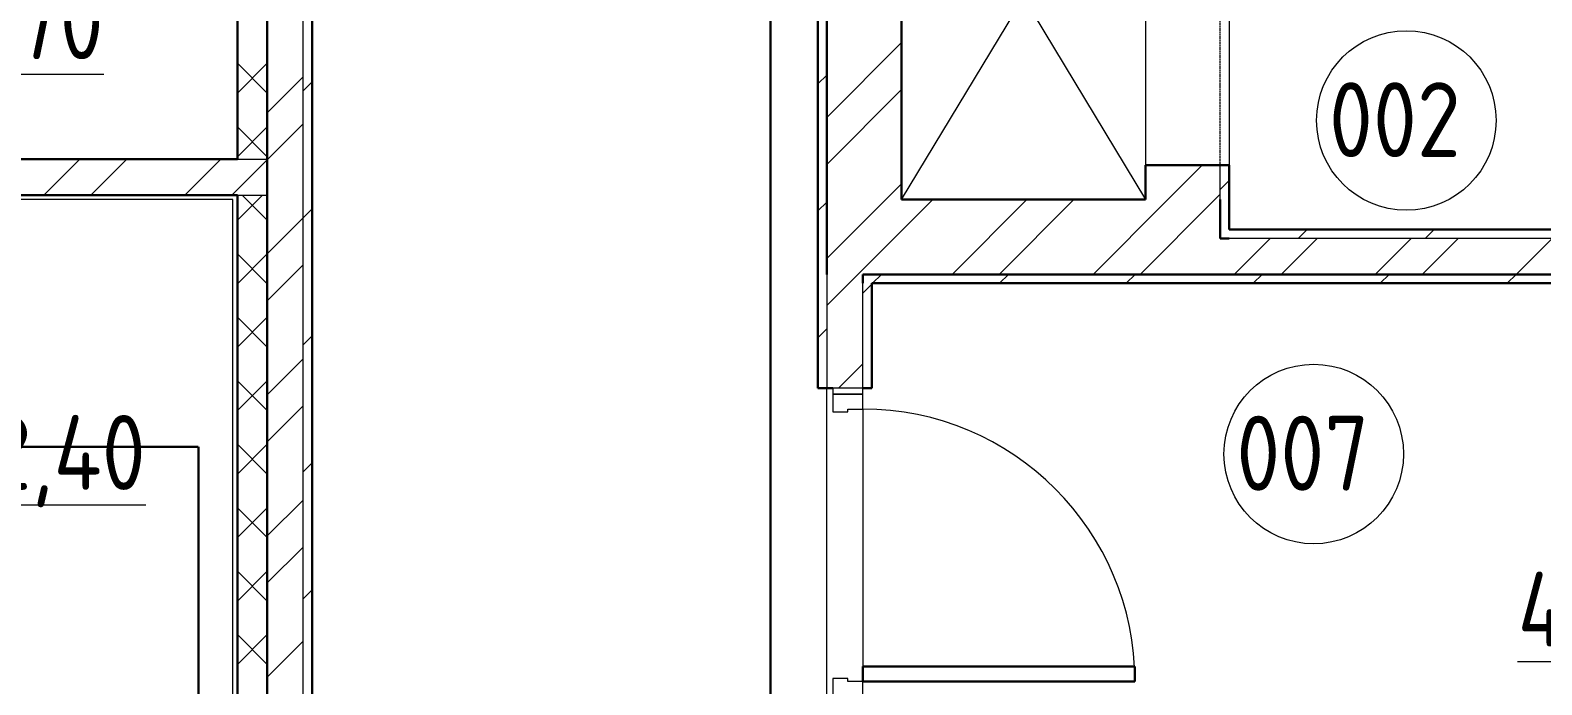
# Model space of a CAD drawing. Header units: millimetres. Extents: x -325553 to 627452, y -28539 to 738858.
# Drawn here: x -185429 to -180377, y 187373 to 189561 of the extents above; entities that cross this region are included whole.
import ezdxf

# ---------------------------------------------------------------- set-up
doc = ezdxf.new("R2010")
doc.units = ezdxf.units.MM
doc.linetypes.add('Сверху', pattern=[3.96875, 2.38125, -1.5875])
doc.linetypes.add('штриховаяX2', pattern=[1.5, 1, -0.5])
for name, color, linetype, lineweight in [('RC-Линии_связи-Адресные', 5, 'Continuous', 30), ('Двери', 252, 'Continuous', 9), ('Линии', 7, 'Continuous', 9), ('Марки помещений', 252, 'Continuous', 20), ('Перекрытие', 252, 'Continuous', 18), ('Стены внутренние', 7, 'Continuous', 18), ('Стены наружные', 7, 'Continuous', 18), ('Стены штриховка', 7, 'Continuous', 9)]:
    doc.layers.add(name, color=color, linetype=linetype, lineweight=lineweight)
doc.layers.add('Узлы', color=7, linetype='Continuous')
doc.styles.add('GOST Common_2', font='', dxfattribs={"width": 0.9, "height": 250})
doc.styles.get('GOST Common_2').set_extended_font_data('GOST type B')

# ---------------------------------------------------------------- blocks, each defined once
blk = doc.blocks.new('подвал')
at = {"layer": 'Двери', "color": 251, "true_color": 0x636466}
for p, q in [((-183387, 18106.9), (-183487, 18106.9)), ((-183487, 18106.9), (-183487, 18086.9)), ((-183487, 18086.9), (-183487, 18026.9)), ((-183387, 18086.9), (-183487, 18086.9)), ((-183487, 18086.9), (-183387, 18086.9)), ((-183387, 18086.9), (-183387, 18106.9)), ((-183387, 18036.9), (-183387, 18086.9)), ((-183437, 18026.9), (-183437, 18036.9)), ((-183437, 18036.9), (-183387, 18036.9)), ((-183487, 18026.9), (-183437, 18026.9)), ((-183437, 17136.9), (-183487, 17136.9)), ((-183487, 17136.9), (-183487, 17076.9)), ((-183437, 17126.9), (-183437, 17136.9)), ((-183387, 17126.9), (-183437, 17126.9)), ((-183387, 17076.9), (-183387, 17126.9))]:
    blk.add_line(p, q, dxfattribs=at)
at = {"layer": 'Двери', "color": 251, "lineweight": 30, "true_color": 0x636466}
for p, q in [((-183387, 17176.9), (-183387, 17126.9)), ((-182477, 17176.9), (-183387, 17176.9)), ((-183387, 17126.9), (-182477, 17126.9)), ((-182477, 17126.9), (-182477, 17176.9))]:
    blk.add_line(p, q, dxfattribs=at)
at = {"layer": 'Двери', "color": 251, "true_color": 0x636466}
blk.add_arc((-183387, 17126.9), 910, 0, 90, dxfattribs=at)
at = {"layer": 'Линии', "color": 251, "lineweight": 18, "ltscale": 100, "true_color": 0x636466}
for p, q in [((-183257, 20086.9), (-182442, 18736.9)), ((-183257, 18736.9), (-182442, 20086.9)), ((-182442, 20086.9), (-182442, 18736.9))]:
    blk.add_line(p, q, dxfattribs=at)
at = {"layer": 'Марки помещений', "color": 251, "true_color": 0x636466}
for centre in [(-181569.9, 19001), (-181879.5, 17886.5)]:
    blk.add_circle(centre, 300, dxfattribs=at)
at = {"layer": 'Перекрытие', "color": 251, "true_color": 0x636466}
blk.add_line((-183387, 18036.9), (-183387, 17176.9), dxfattribs=at)
at = {"layer": 'Стены внутренние', "color": 251, "lineweight": 30, "true_color": 0x636466}
for p, q in [((-185477, 19986.9), (-185477, 18871.9)), ((-185477, 18751.9), (-185477, 15536.9))]:
    blk.add_line(p, q, dxfattribs=at)
at = {"layer": 'Стены внутренние', "color": 251, "linetype": 'Continuous', "lineweight": 9, "true_color": 0x636466}
for p, q in [((-185477, 19092.1), (-185377, 19192.1)), ((-185377, 19092), (-185477, 19192)), ((-185477, 18879.9), (-185377, 18979.9)), ((-185377, 18879.9), (-185477, 18979.9)), ((-185477, 18667.8), (-185392.8, 18751.9)), ((-185377, 18667.8), (-185461.1, 18751.9)), ((-185477, 18455.7), (-185377, 18555.7)), ((-185377, 18455.6), (-185477, 18555.6)), ((-185477, 18243.5), (-185377, 18343.5)), ((-185377, 18243.5), (-185477, 18343.5)), ((-185477, 18031.4), (-185377, 18131.4)), ((-185377, 18031.4), (-185477, 18131.4)), ((-185477, 17819.3), (-185377, 17919.3)), ((-185377, 17819.2), (-185477, 17919.2)), ((-185477, 17607.1), (-185377, 17707.1)), ((-185377, 17607.1), (-185477, 17707.1)), ((-185477, 17395), (-185377, 17495)), ((-185377, 17395), (-185477, 17495)), ((-185477, 17182.9), (-185377, 17282.9)), ((-185377, 17182.9), (-185477, 17282.9))]:
    blk.add_line(p, q, dxfattribs=at)
at = {"layer": 'Стены наружные', "color": 251, "lineweight": 30, "true_color": 0x636466}
for p, q in [((-185227, 15786.9), (-185227, 20491.9)), ((-185377, 20086.9), (-185377, 15636.9)), ((-183507, 20071.9), (-183507, 18486.9)), ((-183257, 18736.9), (-183257, 20071.9)), ((-183537, 20041.9), (-183537, 18106.9)), ((-185477, 18871.9), (-190267, 18871.9)), ((-182442, 18851.9), (-182442, 18736.9)), ((-182162, 18851.9), (-182192, 18851.9)), ((-182162, 18636.9), (-182162, 18851.9)), ((-190267, 18751.9), (-185477, 18751.9)), ((-182442, 18736.9), (-183257, 18736.9)), ((-182192, 18606.9), (-182192, 18736.9)), ((-182162, 18606.9), (-182192, 18606.9)), ((-180392, 18636.9), (-182162, 18636.9)), ((-183387, 18486.9), (-180362, 18486.9)), ((-183387, 18456.9), (-183387, 18486.9)), ((-183357, 18456.9), (-180392, 18456.9)), ((-183357, 18106.9), (-183357, 18456.9)), ((-183537, 18106.9), (-183487, 18106.9)), ((-183387, 18106.9), (-183357, 18106.9))]:
    blk.add_line(p, q, dxfattribs=at)
at = {"layer": 'Стены наружные', "color": 251, "true_color": 0x636466}
for p, q in [((-182162, 19991.9), (-182162, 18851.9)), ((-185492, 18736.9), (-200827, 18736.9)), ((-185492, 15521.9), (-185492, 18736.9)), ((-183507, 17056.9), (-183507, 18106.9))]:
    blk.add_line(p, q, dxfattribs=at)
at = {"layer": 'Стены наружные', "color": 251, "linetype": 'Continuous', "lineweight": 9, "true_color": 0x636466}
for p, q in [((-183507, 19011.3), (-183257, 19261.3)), ((-183537, 19122.9), (-183507, 19152.9)), ((-185377, 19027.1), (-185257, 19147.1)), ((-185257, 19099.9), (-185227, 19129.9)), ((-183507, 18854.1), (-183257, 19104.1)), ((-185377, 18870), (-185257, 18990)), ((-186123.6, 18751.9), (-186003.6, 18871.9)), ((-185966.5, 18751.9), (-185846.5, 18871.9)), ((-185652.2, 18751.9), (-185532.2, 18871.9)), ((-185495, 18751.9), (-185377, 18870)), ((-182366.9, 18736.9), (-182251.9, 18851.9)), ((-182192, 18770.8), (-182162, 18800.8)), ((-183309.9, 18736.9), (-183257, 18789.8)), ((-182209.8, 18736.9), (-182192, 18754.7)), ((-185257, 18675.7), (-185227, 18705.7)), ((-183537, 18698.6), (-183507, 18728.6)), ((-183507, 18539.8), (-183309.9, 18736.9)), ((-183402.7, 18486.9), (-183152.7, 18736.9)), ((-183088.4, 18486.9), (-182838.4, 18736.9)), ((-182931.2, 18486.9), (-182681.2, 18736.9)), ((-182616.9, 18486.9), (-182366.9, 18736.9)), ((-182459.8, 18486.9), (-182209.8, 18736.9)), ((-185377, 18555.7), (-185257, 18675.7)), ((-182145.5, 18486.9), (-182025.5, 18606.9)), ((-181988.3, 18486.9), (-181868.3, 18606.9)), ((-181931.6, 18606.9), (-181901.6, 18636.9)), ((-181674, 18486.9), (-181554, 18606.9)), ((-181516.8, 18486.9), (-181396.8, 18606.9)), ((-181507.3, 18606.9), (-181477.3, 18636.9)), ((-181202.5, 18486.9), (-181082.5, 18606.9)), ((-185377, 18398.5), (-185257, 18518.5)), ((-183507, 18382.7), (-183402.7, 18486.9)), ((-183387, 18424.3), (-183357, 18454.3)), ((-183354.4, 18456.9), (-183324.4, 18486.9)), ((-182930.1, 18456.9), (-182900.1, 18486.9)), ((-182505.9, 18456.9), (-182475.9, 18486.9)), ((-182081.6, 18456.9), (-182051.6, 18486.9)), ((-181657.3, 18456.9), (-181627.3, 18486.9)), ((-181233.1, 18456.9), (-181203.1, 18486.9)), ((-183537, 18274.3), (-183507, 18304.3)), ((-185257, 18251.4), (-185227, 18281.4)), ((-185377, 18084.2), (-185257, 18204.2)), ((-183468.4, 18106.9), (-183387, 18188.3)), ((-185377, 17927), (-185257, 18047)), ((-185257, 17827.1), (-185227, 17857.1)), ((-185377, 17612.7), (-185257, 17732.7)), ((-185377, 17455.6), (-185257, 17575.6)), ((-185257, 17402.9), (-185227, 17432.9)), ((-185377, 17141.3), (-185257, 17261.3))]:
    blk.add_line(p, q, dxfattribs=at)
at = {"layer": 'Стены штриховка', "color": 251, "true_color": 0x636466}
for p, q in [((-185257, 15786.9), (-185257, 20491.9)), ((-185477, 18871.9), (-185377, 18871.9)), ((-182192, 18736.9), (-182192, 18851.9)), ((-185477, 18751.9), (-185377, 18751.9)), ((-180362, 18606.9), (-182162, 18606.9)), ((-183507, 18486.9), (-183507, 18106.9)), ((-183387, 18106.9), (-183387, 18456.9))]:
    blk.add_line(p, q, dxfattribs=at)
at = {"layer": 'Узлы', "color": 251, "linetype": 'Сверху', "lineweight": 9, "true_color": 0x636466}
for p, q in [((-182442, 19991.9), (-182442, 18851.9)), ((-182192, 18851.9), (-182192, 19991.9))]:
    blk.add_line(p, q, dxfattribs=at)
at = {"layer": 'Узлы', "color": 251, "lineweight": 30, "true_color": 0x636466}
blk.add_line((-182442, 18851.9), (-182192, 18851.9), dxfattribs=at)
at = {"layer": 'Марки помещений', "color": 251, "true_color": 0x636466, "style": 'GOST Common_2', "width": 0.9}
for s, p in [('%%U103,70', (-186699.7, 19205.9)), ('002', (-181828.7, 18878.7)), ('%%U22,40', (-186457.9, 17766.7)), ('007', (-182138.3, 17764.3)), ('%%U4,42', (-181198.3, 17243))]:
    blk.add_text(s, height=250, dxfattribs=at).set_placement(p)

msp = doc.modelspace()

# ---------------------------------------------------------------- linework, layer by layer
at = {"layer": 'RC-Линии_связи-Адресные', "color": 3, "linetype": 'штриховаяX2', "ltscale": 2}
msp.add_line((-182954.4, 187054.5), (-182954.4, 191652.5), dxfattribs=at)
at = {"layer": 'RC-Линии_связи-Адресные', "color": 5, "linetype": 'штриховаяX2', "ltscale": 2}
for p, q in [((-204993.4, 188168.8), (-184866.2, 188168.8)), ((-184866.2, 188168.8), (-184866.2, 185672.3))]:
    msp.add_line(p, q, dxfattribs=at)

# ---------------------------------------------------------------- block references
at = {"layer": 'RC-Линии_связи-Адресные', "color": 92, "linetype": 'штриховаяX2', "ltscale": 2}
msp.add_blockref('подвал', (740.6, 170258), dxfattribs=at)

doc.saveas('drawing.dxf')
